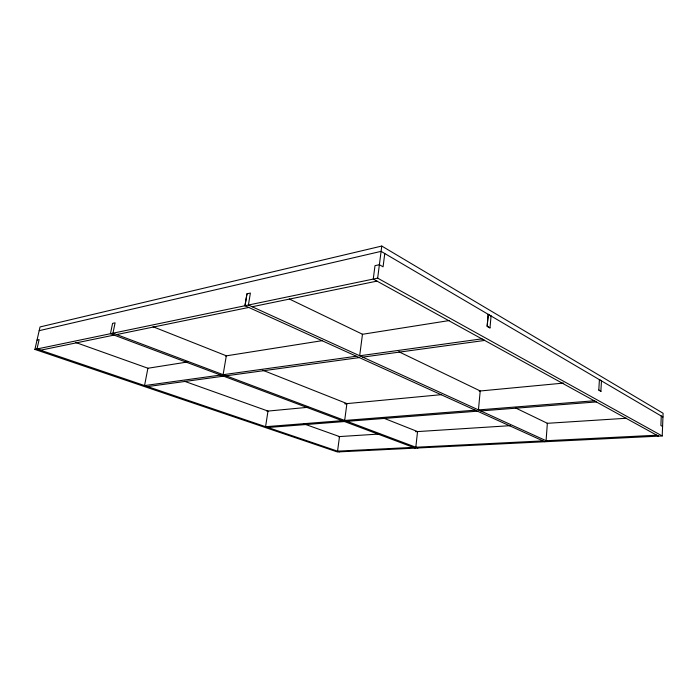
<?xml version="1.0" encoding="UTF-8"?>
<svg xmlns="http://www.w3.org/2000/svg" width="698" height="698" viewBox="0 0 698 698"><rect width="100%" height="100%" fill="white"/><g stroke="black" fill="none" stroke-linecap="round" stroke-linejoin="round"><path stroke-width="1.05" d="M662.21 435.962L663.1 413.26L381.771 246.054L40.03 326.943L34.9 349.428L337.37 451.946L662.21 435.962L377.662 278.153L34.9 349.428M600.865 391.229L601.467 380.881L599.408 379.686L598.805 390.051L600.865 391.238L598.805 390.051M488.26 314.344L487.143 326.289L489.979 327.903L491.078 316.002M417.788 447.985L415.816 447.244L417.552 431.565L383.377 418.032M384.764 253.522L383.08 266.811L379.38 264.699L374.992 265.668L373.256 279.069L658.467 436.145L656.766 435.212L546.08 440.735L547.354 423.285L515.377 407.876M377.662 278.153L381.771 246.054M477.397 411.192L346.993 421.339L344.664 420.466L346.906 403.575L262.753 370.228M544.789 441.721L244.981 305.741L246.97 293.806L250.39 293.055L248.401 305.035L547.939 441.564M244.981 305.741L246.97 293.806M359.243 357.603L226.1 375.829L223.107 374.704L226.326 355.797L152.993 326.725M339.551 451.833L36.977 349L39.114 339.568L37.046 340.022M39.175 330.678L381.091 251.367L662.952 417.02L661.268 416.034L660.893 425.501L662.585 426.469M114.106 335.092L40.528 350.204L36.977 348.991M116.627 334.578L248.741 307.452M252.161 306.745L376.972 281.12M147.889 368.256L187.745 361.948M225.445 355.98L322.38 340.633M362.236 334.325L449.477 320.513M223.107 374.704L356.268 356.259M147.496 386.587L223.517 376.178L220.524 375.062L144.547 385.584L147.906 368.23L75.401 342.378M362.637 357.14L484.63 340.441L481.777 338.87L359.662 355.788L362.48 334.237L289.269 298.971M345.196 403.732L346.906 403.575M266.889 411.183L308.045 407.292M344.873 403.802L441.267 394.667M479.177 391.081L563.661 383.08M344.664 420.466L475.172 410.18M267.91 427.499L344.419 421.54L342.09 420.667L265.572 426.705L267.997 411.07L184.447 381.265M480.669 410.93L596.31 401.935L594.225 400.783L478.435 409.918L480.215 390.941L398.776 351.722M338.399 436.643L379.703 434.008M415.58 431.713L510.159 425.675M547.127 423.32L626.481 418.25M413.286 447.374L337.553 451.152L339.498 436.573L303.892 423.869M415.816 447.244L542.931 440.9M417.788 447.968L112.963 333.19L115.091 322.825L112.579 323.383L110.441 333.723L415.258 448.09M489.979 327.903L487.143 326.289L488.251 314.379L491.078 316.037"/></g></svg>
